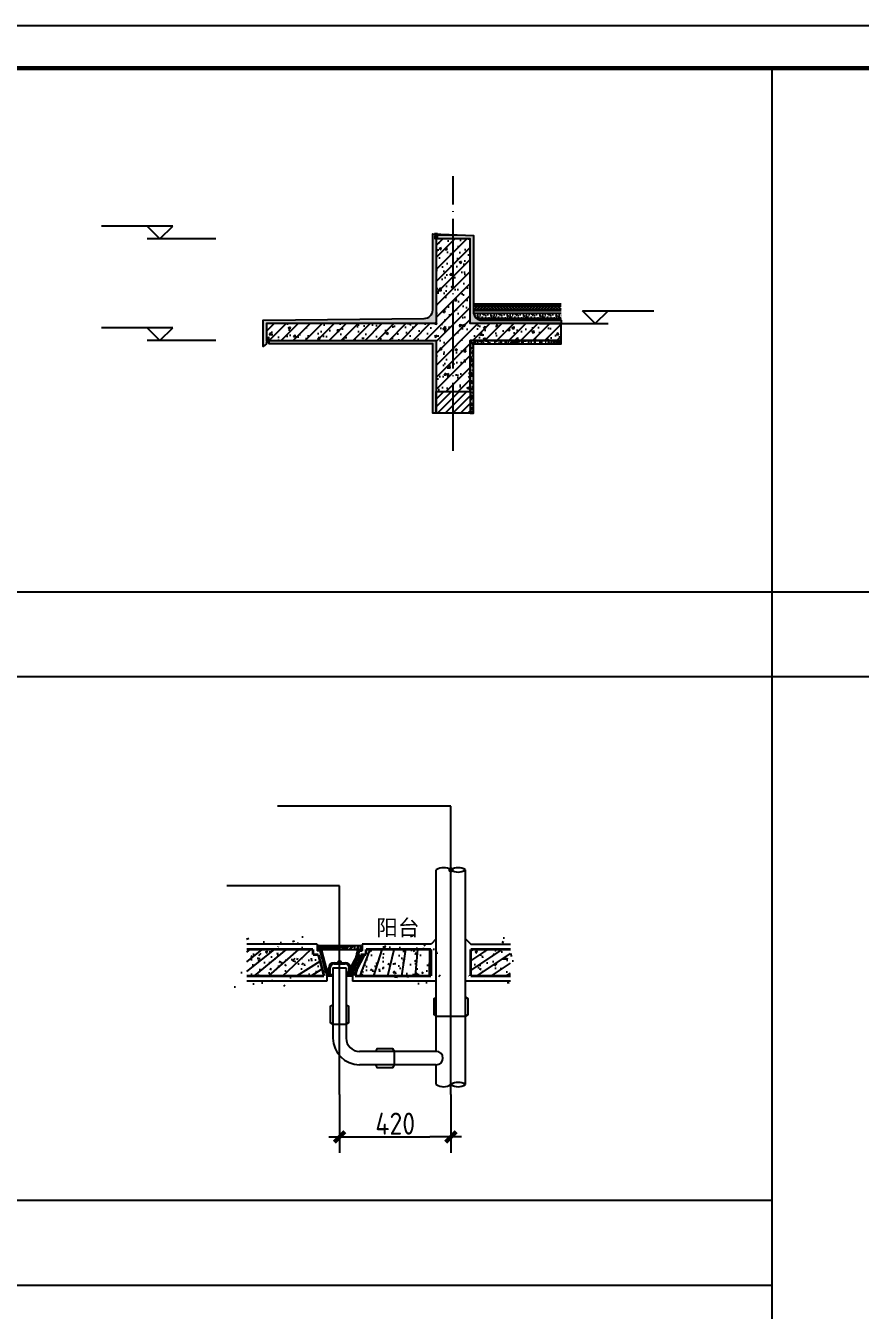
# Model space of a CAD drawing. Extents: x -737978 to 768813, y -372247 to 1140308.
# Drawn here: x -560960 to -556039, y -331386 to -323813 of the extents above; entities that cross this region are included whole.
import ezdxf

# ---------------------------------------------------------------- set-up
doc = ezdxf.new("R2010")
doc.units = 0
doc.header["$LTSCALE"] = 1000
doc.header["$MEASUREMENT"] = 0
doc.linetypes.add('DOTE', pattern=[2.4200000000000004, 2, -0.2, 0.02, -0.2])
doc.linetypes.add('HIDDEN', pattern=[9.524999999999999, 6.35, -3.175])
doc.layers.get('0').update_dxf_attribs({"linetype": 'CONTINUOUS'})
for name, color, linetype in [('0-SECT-剖面看线', 253, 'CONTINUOUS'), ('8', 8, 'CONTINUOUS'), ('A-FLOR-OUTL', 30, 'CONTINUOUS'), ('DIM_ELEV', 3, 'CONTINUOUS'), ('J-AXIS-轴线', 8, 'DOTE'), ('J-COLU-梁柱', 30, 'CONTINUOUS'), ('J-SECT-墙体', 7, 'CONTINUOUS'), ('PUB_DIM', 3, 'CONTINUOUS'), ('PUB_TITLE', 4, 'CONTINUOUS'), ('WALL', 9, 'CONTINUOUS'), ('图案填充', 8, 'CONTINUOUS'), ('填充', 8, 'CONTINUOUS'), ('墙体', 7, 'CONTINUOUS'), ('标注文字', 7, 'CONTINUOUS'), ('轴线', 8, 'DOTE')]:
    doc.layers.add(name, color=color, linetype=linetype)
doc.styles.get("Standard").update_dxf_attribs({"font": 'GBENOR', "bigfont": 'GBCBIG'})
pattern_1 = [(45, (523722305.1421083, 3082785928.7406), (-53.03300858899106, 53.03300858899107), [])]
pattern_2 = [(49.99999999999999, (523722305.1421083, 3082785928.7406), (215.178054780226, -18.82564049477853), [22.5, -247.5]), (355, (523722305.1421083, 3082785928.7406), (-41.6254000839, 225.6576401100035), [18, -198]), (100.4514, (523722323.0736123, 3082785927.171798), (173.5528145142065, 206.8318626182861), [19.12205699999971, -210.3426335999973]), (46.18420000000002, (523722305.1421083, 3082785988.7406), (320.1723145876933, -49.65570429870542), [33.74999999999991, -371.2499999999993]), (96.63559999999998, (523722331.8231317, 3082785984.602608), (280.398811664611, 292.2353612701326), [28.68308639999967, -315.5138999999954]), (351.1842, (523722305.1421083, 3082785988.7406), (280.3985835400881, 292.2355802775974), [27, -297]), (21, (523722335.1421083, 3082785973.7406), (179.0721156355385, -120.7856671996016), [22.5, -247.5]), (326.0000000000001, (523722335.1421083, 3082785973.7406), (72.99459957647451, 217.5450135140559), [18, -198]), (71.4514, (523722350.0647781, 3082785963.675118), (252.066788574447, 96.75914901298572), [19.12205700000001, -210.3426336]), (37.50000000000001, (523722305.1421083, 3082785928.7406), (3.647956595187201, 99.86815614939346), [0, -195.6, 0, -201, 0, -198.75]), (7.499999999999999, (523722305.1421083, 3082785928.7406), (78.92086123264458, 118.3235135647081), [0, -114.6, 0, -191.1, 0, -75.75]), (327.5, (523722238.2421083, 3082785928.7406), (160.1467308517227, -6.76646152031394), [0, -75, 0, -234, 0, -310.5]), (317.5, (523722208.2421083, 3082785928.7406), (174.9558508027159, 30.03149469969529), [0, -97.5, 0, -155.4, 0, -220.5])]
pattern_3 = [(0, (529229598.2783043, 3083826195.613669), (0, 37.5), []), (0, (529229598.2783043, 3083826200.301169), (0, 37.5), []), (0, (529229598.2783043, 3083826204.988669), (0, 37.5), [])]

# ---------------------------------------------------------------- blocks, each defined once
blk = doc.blocks.new('_ArchTick')
at = {"color": 0, "linetype": 'ByBlock', "const_width": 0.4}
blk.add_lwpolyline([(-0.5, -0.5), (0.5, 0.5)], dxfattribs=at)
blk = doc.blocks.new('121e')
at = {"layer": '图案填充'}
h = blk.add_hatch(dxfattribs=at)
h.set_pattern_fill('ANSI31,_O', color=8, scale=600)
h.set_pattern_definition(pattern_1)
h.paths.add_polyline_path([(528416355.1421083, 3081768264.9906), (528416305.1421083, 3081768264.9906), (528416305.1421083, 3081768314.9906), (528415680.1421083, 3081768314.9906), (528415680.1421083, 3081768064.9906), (528416408.7319468, 3081768064.9906)])
h = blk.add_hatch(dxfattribs=at)
h.set_pattern_fill('AR-CONC,_O', color=8, scale=30)
h.set_pattern_definition(pattern_2)
h.paths.add_polyline_path([(528416355.1421083, 3081768264.9906), (528416305.1421083, 3081768264.9906), (528416305.1421083, 3081768314.9906), (528415680.1421083, 3081768314.9906), (528415680.1421083, 3081768064.9906), (528416408.7319468, 3081768064.9906)])
for points in [[(528416355.1421083, 3081768352.4906), (528416342.6421083, 3081768352.4906), (528416342.6421083, 3081768302.4906), (528416370.9759181, 3081768302.4906), (528416370.9759181, 3081768314.9906), (528416355.1421083, 3081768314.9906)], [(528416755.1421083, 3081768352.4906), (528416767.6421083, 3081768352.4906), (528416767.6421083, 3081768302.4906), (528416739.3082985, 3081768302.4906), (528416739.3082985, 3081768314.9906), (528416755.1421083, 3081768314.9906)]]:
    blk.add_hatch(color=8, dxfattribs=at).paths.add_polyline_path(points)
h = blk.add_hatch(dxfattribs=at)
h.set_pattern_fill('PLAST', color=8, scale=150, angle=90, style=0)
h.set_pattern_definition([(90, (529229598.2783043, 3083826195.613669), (-37.5, 2.296136913416957e-15), []), (90, (529229593.5908043, 3083826195.613669), (-37.5, 2.296136913416957e-15), []), (90, (529229588.9033043, 3083826195.613669), (-37.5, 2.296136913416957e-15), [])])
h.paths.add_polyline_path([(528416355.1421083, 3081768352.4906), (528416355.1421083, 3081768314.9906), (528416755.1421083, 3081768314.9906), (528416755.1421083, 3081768352.4906)])
h = blk.add_hatch(dxfattribs=at)
h.set_pattern_fill('PLAST', color=8, scale=150, style=0)
h.set_pattern_definition(pattern_3)
h.paths.add_polyline_path([(528416383.4759181, 3081768304.136256), (528416383.4759181, 3081768314.9906), (528416370.9759181, 3081768314.9906), (528416370.9759181, 3081768302.4906), (528416434.6138512, 3081768064.9906), (528416492.6421083, 3081768064.9906), (528416492.6421083, 3081768077.4906), (528416444.2054386, 3081768077.4906)])
h = blk.add_hatch(dxfattribs=at)
h.set_pattern_fill('PLAST', color=8, scale=150, style=0)
h.set_pattern_definition(pattern_3)
h.paths.add_polyline_path([(528416666.0787779, 3081768077.4906), (528416617.6421083, 3081768077.4906), (528416617.6421083, 3081768064.9906), (528416675.6703653, 3081768064.9906), (528416739.3082985, 3081768302.4906), (528416739.3082985, 3081768314.9906), (528416726.8082985, 3081768314.9906), (528416726.8082985, 3081768304.136256)])
h = blk.add_hatch(dxfattribs=at)
h.set_pattern_fill('AR-CONC,_O', color=8, scale=30)
h.set_pattern_definition(pattern_2)
h.paths.add_polyline_path([(528416805.1421083, 3081768314.9906), (528416805.1421083, 3081768264.9906), (528416755.1421083, 3081768264.9906), (528416701.5522698, 3081768064.9906), (528417417.6421083, 3081768064.9906), (528417417.6421083, 3081768314.9906)])
h = blk.add_hatch(dxfattribs=at)
h.set_pattern_fill('ANSI31,_O', color=8, scale=600)
h.set_pattern_definition(pattern_1)
h.paths.add_polyline_path([(528416805.1421083, 3081768314.9906), (528416805.1421083, 3081768264.9906), (528416755.1421083, 3081768264.9906), (528416701.5522698, 3081768064.9906), (528417417.6421083, 3081768064.9906), (528417417.6421083, 3081768314.9906)])
h = blk.add_hatch(dxfattribs=at)
h.set_pattern_fill('ANSI31,_O', color=8, scale=600)
h.set_pattern_definition(pattern_1)
h.paths.add_polyline_path([(528418167.6421083, 3081768314.9906), (528417792.6421083, 3081768314.9906), (528417792.6421083, 3081768064.9906), (528418167.6421083, 3081768064.9906)])
h = blk.add_hatch(dxfattribs=at)
h.set_pattern_fill('AR-CONC,_O', color=8, scale=30)
h.set_pattern_definition(pattern_2)
h.paths.add_polyline_path([(528418167.6421083, 3081768314.9906), (528417792.6421083, 3081768314.9906), (528417792.6421083, 3081768064.9906), (528418167.6421083, 3081768064.9906)])
at = {"layer": 'PUB_DIM', "color": 3}
for p, q in [((528416555.1421083, 3081766946.719126), (528416555.1421083, 3081766396.719126)), ((528417605.1421083, 3081766946.719126), (528417605.1421083, 3081766396.719126)), ((528416455.1421083, 3081766546.719126), (528417406.0607435, 3081766546.719126)), ((528417705.1421083, 3081766546.719126), (528417406.0607435, 3081766546.719126))]:
    blk.add_line(p, q, dxfattribs=at)
at = {"layer": '墙体', "color": 2}
for p, q in [((528417467.6421083, 3081767352.4906), (528417467.6421083, 3081769064.9906)), ((528417742.6421083, 3081767039.9906), (528417742.6421083, 3081769064.9906)), ((528416492.6421083, 3081768139.9906), (528416492.6421083, 3081767477.4906)), ((528416492.6421083, 3081768139.9906), (528416617.6421083, 3081768139.9906)), ((528416617.6421083, 3081768139.9906), (528416617.6421083, 3081767477.4906)), ((528417467.6421083, 3081767352.4906), (528416742.6421083, 3081767352.4906)), ((528417467.6421083, 3081767227.4906), (528416742.6421083, 3081767227.4906)), ((528417467.6421083, 3081767039.9906), (528417467.6421083, 3081767227.4906))]:
    blk.add_line(p, q, dxfattribs=at)
at = {"layer": '墙体', "color": 3}
for p, q in [((528417467.6421083, 3081768415.140874), (528417417.4918343, 3081768364.9906)), ((528417742.6421083, 3081768415.140874), (528417792.7923822, 3081768364.9906)), ((528416342.6421083, 3081768364.9906), (528415680.1421083, 3081768364.9906)), ((528416342.6421083, 3081768364.9906), (528416342.6421083, 3081768302.4906)), ((528416370.9759181, 3081768302.4906), (528416342.6421083, 3081768302.4906)), ((528416739.3082985, 3081768302.4906), (528416767.6421083, 3081768302.4906)), ((528417417.4918343, 3081768364.9906), (528416767.6421083, 3081768364.9906)), ((528416767.6421083, 3081768364.9906), (528416767.6421083, 3081768302.4906)), ((528417792.7923822, 3081768364.9906), (528418167.6421083, 3081768364.9906)), ((528416434.6138512, 3081768064.9906), (528416434.6138512, 3081768014.9906)), ((528416675.6703653, 3081768064.9906), (528416675.6703653, 3081768014.9906)), ((528416434.6138512, 3081768014.9906), (528415680.1421083, 3081768014.9906)), ((528417467.6421083, 3081768014.9906), (528416675.6703653, 3081768014.9906)), ((528418167.6421083, 3081768014.9906), (528417742.6421083, 3081768014.9906))]:
    blk.add_line(p, q, dxfattribs=at)
at = {"layer": '墙体', "color": 6}
for p, q in [((528416355.1421083, 3081768352.4906), (528416355.1421083, 3081768314.9906)), ((528416355.1421083, 3081768352.4906), (528416755.1421083, 3081768352.4906)), ((528416355.1421083, 3081768314.9906), (528416755.1421083, 3081768314.9906)), ((528416370.9759181, 3081768302.4906), (528416370.9759181, 3081768314.9906)), ((528416370.9759181, 3081768302.4906), (528416434.6138512, 3081768064.9906)), ((528416383.4759181, 3081768304.136256), (528416383.4759181, 3081768314.9906)), ((528416383.4759181, 3081768304.136256), (528416444.2054386, 3081768077.4906)), ((528416726.8082985, 3081768304.136256), (528416666.0787779, 3081768077.4906)), ((528416739.3082985, 3081768302.4906), (528416675.6703653, 3081768064.9906)), ((528416726.8082985, 3081768304.136256), (528416726.8082985, 3081768314.9906)), ((528416739.3082985, 3081768302.4906), (528416739.3082985, 3081768314.9906)), ((528416755.1421083, 3081768352.4906), (528416755.1421083, 3081768314.9906)), ((528416434.6138512, 3081768064.9906), (528416492.6421083, 3081768064.9906)), ((528416444.2054386, 3081768077.4906), (528416492.6421083, 3081768077.4906)), ((528416617.6421083, 3081768077.4906), (528416666.0787779, 3081768077.4906)), ((528416617.6421083, 3081768064.9906), (528416675.6703653, 3081768064.9906))]:
    blk.add_line(p, q, dxfattribs=at)
at = {"layer": '墙体', "color": 4}
for p, q in [((528416502.6421083, 3081768189.9906), (528416607.6421083, 3081768189.9906)), ((528416502.6421083, 3081768177.4906), (528416607.6421083, 3081768177.4906)), ((528416452.6421083, 3081768077.4906), (528416452.6421083, 3081768139.9906)), ((528416465.1421083, 3081768077.4906), (528416465.1421083, 3081768139.9906)), ((528416645.1421083, 3081768077.4906), (528416645.1421083, 3081768139.9906)), ((528416657.6421083, 3081768077.4906), (528416657.6421083, 3081768139.9906))]:
    blk.add_line(p, q, dxfattribs=at)
at = {"layer": '墙体', "const_width": 25}
for points in [[(528416305.1421083, 3081768314.9906), (528415680.1421083, 3081768314.9906)], [(528416305.1421083, 3081768314.9906), (528416305.1421083, 3081768264.9906)], [(528416355.1421083, 3081768264.9906), (528416305.1421083, 3081768264.9906)], [(528416355.1421083, 3081768264.9906), (528416408.7319468, 3081768064.9906)], [(528416755.1421083, 3081768264.9906), (528416701.5522698, 3081768064.9906)], [(528416755.1421083, 3081768264.9906), (528416805.1421083, 3081768264.9906)], [(528416805.1421083, 3081768314.9906), (528416805.1421083, 3081768264.9906)], [(528417417.6421083, 3081768314.9906), (528416805.1421083, 3081768314.9906)], [(528417417.6421083, 3081768314.9906), (528417417.6421083, 3081768064.9906)], [(528417792.6421083, 3081768314.9906), (528417792.6421083, 3081768064.9906)], [(528418167.6421083, 3081768314.9906), (528417792.6421083, 3081768314.9906)], [(528416408.7319468, 3081768064.9906), (528415680.1421083, 3081768064.9906)], [(528417417.6421083, 3081768064.9906), (528416701.5522698, 3081768064.9906)], [(528418167.6421083, 3081768064.9906), (528417792.6421083, 3081768064.9906)]]:
    blk.add_lwpolyline(points, dxfattribs=at)
at = {"layer": '墙体', "color": 3}
for points in [[(528416492.6421083, 3081767789.9906), (528416467.6421083, 3081767774.9906), (528416467.6421083, 3081767624.9906), (528416492.6421083, 3081767609.9906), (528416617.6421083, 3081767609.9906), (528416642.6421083, 3081767624.9906), (528416642.6421083, 3081767774.9906), (528416617.6421083, 3081767789.9906)], [(528417467.6421083, 3081767864.9906), (528417442.6421083, 3081767849.9906), (528417442.6421083, 3081767699.9906), (528417467.6421083, 3081767684.9906), (528417742.6421083, 3081767684.9906), (528417767.6421083, 3081767699.9906), (528417767.6421083, 3081767849.9906), (528417742.6421083, 3081767864.9906)], [(528416892.6421083, 3081767227.4906), (528416907.6421083, 3081767202.4906), (528417057.6421083, 3081767202.4906), (528417072.6421083, 3081767227.4906), (528417072.6421083, 3081767352.4906), (528417057.6421083, 3081767377.4906), (528416907.6421083, 3081767377.4906), (528416892.6421083, 3081767352.4906)]]:
    blk.add_lwpolyline(points, dxfattribs=at)
at = {"layer": '墙体', "color": 2}
for centre, radius, start, end in [((528417536.3921083, 3081768956.826537), 128.1640625, 57.55960521310434, 122.4403947868957), ((528417673.8921083, 3081768956.826537), 128.1640625001228, 57.55960521310434, 122.4403947868957), ((528417673.8921083, 3081769173.154662), 128.1640625, 237.5596052131043, 302.4403947868957), ((528416742.6421083, 3081767477.4906), 250, 180, 270), ((528416742.6421083, 3081767477.4906), 125, 180, 270), ((528417467.6421083, 3081767289.9906), 62.5, 270, 90), ((528417673.8921083, 3081766931.826537), 128.1640625001228, 57.55960521310434, 122.4403947868957), ((528417536.3921083, 3081767148.154662), 128.1640625001228, 237.5596052131043, 302.4403947868957), ((528417673.8921083, 3081767148.154662), 128.1640625, 237.5596052131043, 302.4403947868957)]:
    blk.add_arc(centre, radius, start, end, dxfattribs=at)
at = {"layer": '墙体', "color": 4}
for centre, radius, start, end in [((528416502.6421083, 3081768139.9906), 50, 90, 180), ((528416502.6421083, 3081768139.9906), 37.5, 90, 180), ((528416607.6421083, 3081768139.9906), 50, 0, 90), ((528416607.6421083, 3081768139.9906), 37.5, 0, 90)]:
    blk.add_arc(centre, radius, start, end, dxfattribs=at)
at = {"layer": '标注文字'}
for p, q in [((528417605.1421083, 3081769664.9906), (528415968.1998743, 3081769664.9906)), ((528417605.1421083, 3081769064.9906), (528417605.1421083, 3081769664.9906)), ((528416555.1421083, 3081768914.9906), (528415491.5684867, 3081768914.9906)), ((528416555.1421083, 3081768189.9906), (528416555.1421083, 3081768914.9906))]:
    blk.add_line(p, q, dxfattribs=at)
at = {"layer": '标注文字', "const_width": 25}
for points in [[(528417592.6421083, 3081769064.9906, 1), (528417617.6421083, 3081769064.9906, 1)], [(528416542.6421083, 3081768189.9906, 1), (528416567.6421083, 3081768189.9906, 0.9999999999999999)]]:
    blk.add_lwpolyline(points, format="xyb", close=True, dxfattribs=at)
at = {"layer": '轴线', "linetype": 'HIDDEN', "ltscale": 0.4}
for p, q in [((528417605.1421083, 3081766946.719126), (528417605.1421083, 3081769389.9906)), ((528416555.1421083, 3081766946.719126), (528416555.1421083, 3081768489.9906))]:
    blk.add_line(p, q, dxfattribs=at)
at = {"layer": 'PUB_DIM', "color": 3, "xscale": 100, "yscale": 100, "zscale": 100, "rotation": 180}
blk.add_blockref('_ArchTick', (528416555.1421083, 3081766546.719126), dxfattribs=at)
at = {"layer": 'PUB_DIM', "color": 3, "xscale": 100, "yscale": 100, "zscale": 100}
blk.add_blockref('_ArchTick', (528417605.1421083, 3081766546.719126), dxfattribs=at)
at = {"layer": 'PUB_DIM', "color": 3, "insert": (528417080.1421083, 3081766671.719126), "char_height": 208, "attachment_point": 5}
blk.add_mtext('\\A1;420', dxfattribs=at)
at = {"layer": '标注文字', "insert": (528416899.6108093, 3081768430.025879), "char_height": 150, "attachment_point": 7}
blk.add_mtext('\\fￋￎￌﾣﾤ|b0|i0|c134|p66;阳台', dxfattribs=at)

msp = doc.modelspace()

# ---------------------------------------------------------------- hatches: boundary and pattern name
h = msp.add_hatch()
h.set_pattern_fill('AR-SAND', color=8, scale=10)
h.set_pattern_definition([(37.50000000000001, (-176618.4722374304, -207284.138249003), (-0.8000156479920251, 24.47066186646712), [0, -19.304, 0, -21.59, 0, -20.6375]), (7.499999999999999, (-176618.4722374304, -207284.138249003), (22.47616415690013, 35.84125502841771), [0, -10.414, 0, -17.399, 0, -6.6675]), (327.5, (-176634.0932374304, -207284.138249003), (39.5496185120729, 0.071859233927285), [0, -6.35, 0, -22.86, 0, -29.845]), (317.5, (-176634.0932374304, -207284.138249003), (38.17782262361487, 11.14646616286081), [0, -3.175, 0, -14.986, 0, -17.145])])
edge = h.paths.add_edge_path()
edge.add_line((-558560.107867491, -325199.2817085026), (-558560.107867491, -325038.822983236))
edge.add_line((-558560.107867491, -325038.822983236), (-558320.107867491, -325048.8229832359))
edge.add_line((-558320.107867491, -325048.8229832359), (-558320.107867491, -325498.822983236))
edge.add_arc((-558270.107867491, -325498.822983236), 50, 180, 270)
edge.add_line((-558270.107867491, -325548.822983236), (-557802.8773279726, -325548.822983236))
edge.add_line((-557802.8773279726, -325548.822983236), (-557802.8773279726, -325568.822983236))
edge.add_line((-557802.8773279726, -325568.822983236), (-558340.107867491, -325568.822983236))
edge.add_line((-558340.107867491, -325568.822983236), (-558340.107867491, -325068.8229832359))
edge.add_line((-558340.107867491, -325068.8229832359), (-558540.107867491, -325068.822983236))
edge.add_line((-558540.107867491, -325068.822983236), (-558540.107867491, -325199.2817085026))
edge.add_line((-558540.107867491, -325199.2817085026), (-558540.107867491, -325568.822983236))
edge.add_line((-558540.107867491, -325568.822983236), (-559540.107867491, -325568.822983236))
edge.add_line((-559540.107867491, -325568.822983236), (-559540.107867491, -325668.822983236))
edge.add_line((-559540.107867491, -325668.822983236), (-558540.107867491, -325668.822983236))
edge.add_line((-558540.107867491, -325668.822983236), (-558540.1166159336, -326096.3585685668))
edge.add_line((-558540.1166159336, -326096.3585685668), (-558560.1168981453, -326096.3585685668))
edge.add_line((-558560.1168981453, -326096.3585685668), (-558560.1084319144, -325688.822983236))
edge.add_line((-558560.1084319144, -325688.822983236), (-559525.1078674911, -325688.822983236))
edge.add_line((-559525.1078674911, -325688.822983236), (-559525.1078674911, -325678.8229832349))
edge.add_line((-559525.1078674911, -325678.8229832349), (-559540.1078674911, -325678.8229832349))
edge.add_line((-559540.1078674911, -325678.8229832349), (-559540.1078674911, -325688.8229832255))
edge.add_line((-559540.1078674911, -325688.8229832255), (-559560.107867491, -325703.8229832349))
edge.add_line((-559560.107867491, -325703.8229832349), (-559560.107867491, -325688.822983236))
edge.add_line((-559560.107867491, -325688.822983236), (-559560.107867491, -325548.822983236))
edge.add_line((-559560.107867491, -325548.822983236), (-558610.107867491, -325538.822983236))
edge.add_arc((-558610.107867491, -325488.822983236), 50, 270, 360)
edge.add_line((-558560.107867491, -325488.822983236), (-558560.107867491, -325199.2817085026))
msp.add_hatch(color=253).paths.add_polyline_path([(-558533.9395348995, -325068.822983236), (-558546.2762000824, -325068.822983236), (-558546.2762000824, -325048.822983236), (-558533.9395348995, -325048.822983236)])
h = msp.add_hatch()
h.set_pattern_fill('AR-SAND', color=8, scale=10)
h.set_pattern_definition([(37.50000000000001, (-1304879.953933461, 315984.193961942), (-0.8000156479920251, 24.47066186646712), [0, -19.304, 0, -21.59, 0, -20.6375]), (7.499999999999999, (-1304879.953933461, 315984.193961942), (22.47616415690013, 35.84125502841771), [0, -10.414, 0, -17.399, 0, -6.6675]), (327.5, (-1304895.574933461, 315984.193961942), (39.5496185120729, 0.071859233927285), [0, -6.35, 0, -22.86, 0, -29.845]), (317.5, (-1304895.574933461, 315984.193961942), (38.17782262361487, 11.14646616286081), [0, -3.175, 0, -14.986, 0, -17.145])])
h.paths.add_polyline_path([(-557802.8773279726, -325668.822983236), (-558340.1163337219, -325668.822983236), (-558340.1166159336, -326096.3585685668), (-558320.1163337219, -326096.3585685668), (-558320.1163337219, -325688.822983236), (-557802.8773279726, -325688.822983236)])
at = {"layer": '8'}
h = msp.add_hatch(dxfattribs=at)
h.set_pattern_fill('钢筋混凝土', color=256, scale=20, style=0)
h.set_pattern_definition([(45, (-1301525.821318317, 315784.5263796197), (-35.35533905932737, 35.35533905932738), []), (49.99999999999999, (-1301525.821318317, 315784.5263796197), (143.4520365201507, -12.55042699651902), [15, -165]), (355, (-1301525.821318317, 315784.5263796197), (-27.7502667226, 150.4384267400024), [12, -132]), (100.4514, (-1301513.866982317, 315783.4805116197), (115.7018763428043, 137.8879084121907), [12.748038, -140.2284224]), (46.18420000000002, (-1301525.821318317, 315824.5263796197), (213.4482097251289, -33.10380286580362), [22.49999999999994, -247.4999999999995]), (96.6356, (-1301508.033969317, 315821.7677182197), (186.9325411097407, 194.8235741800883), [19.1220576, -210.3426]), (351.1842, (-1301525.821318317, 315824.5263796197), (186.9323890267254, 194.8237201850649), [18, -198]), (21, (-1301505.821318317, 315814.5263796197), (119.3814104236923, -80.52377813306776), [15, -165]), (326.0000000000001, (-1301505.821318317, 315814.5263796197), (48.66306638431634, 145.0300090093706), [12, -132]), (71.4514, (-1301495.872871717, 315807.8160584197), (168.044525716298, 64.50609934199048), [12.748038, -140.2284224]), (37.50000000000001, (-1301525.821318317, 315784.5263796197), (2.431971063458134, 66.5787707662623), [0, -130.4, 0, -134, 0, -132.5]), (7.499999999999999, (-1301525.821318317, 315784.5263796197), (52.61390748842972, 78.88234237647205), [0, -76.39999999999999, 0, -127.4, 0, -50.5]), (327.5, (-1301570.421318317, 315784.5263796197), (106.7644872344818, -4.510974346875951), [0, -50, 0, -156, 0, -207]), (317.5, (-1301590.421318317, 315784.5263796197), (116.6372338684772, 20.02099646646354), [0, -65, 0, -103.6, 0, -147])])
h.paths.add_polyline_path([(-558340.107867491, -325568.822983236), (-558340.107867491, -325068.8229832359), (-558540.107867491, -325068.822983236), (-558540.107867491, -325218.822983236), (-558540.107867491, -325568.822983236), (-559540.107867491, -325568.822983236), (-559540.107867491, -325668.822983236), (-558540.107867491, -325668.822983236), (-558540.1163337219, -325968.822983236), (-558340.1163337219, -325968.822983236), (-558340.1163337219, -325668.822983236), (-558340.107867491, -325668.822983236), (-557802.8773279726, -325668.822983236), (-557802.8773279726, -325568.822983236)])
at = {"layer": 'WALL'}
h = msp.add_hatch(dxfattribs=at)
h.set_pattern_fill('ANSI31', color=256, scale=20, angle=6.862432488000245e-06)
h.set_pattern_definition([(45.0000068624325, (-1301625.821318317, 315834.5263796197), (-22.45064299163174, 22.4506376137137), [])])
h.paths.add_polyline_path([(-558540.1163337219, -325968.822983236), (-558340.1163337219, -325968.822983236), (-558339.9238506929, -326096.3585685668), (-558539.9238506929, -326096.3585685668)])
at = {"layer": '填充'}
h = msp.add_hatch(dxfattribs=at)
h.set_pattern_fill('ANSI37', color=256, scale=8, style=0)
h.set_pattern_definition([(45, (-1301625.821318317, 315834.5263796197), (-8.980256121069152, 8.980256121069154), []), (135, (-1301625.821318317, 315834.5263796197), (-8.980256121069154, -8.980256121069152), [])])
h.paths.add_polyline_path([(-558320.107867491, -325463.822983236), (-558320.107867491, -325493.822983236), (-557802.8773279726, -325493.822983236), (-557802.8773279726, -325463.822983236)])
h = msp.add_hatch(dxfattribs=at)
h.set_pattern_fill('加气混凝土', color=256, scale=8, style=0)
h.set_pattern_definition([(0, (-1301597.501318317, 315805.2463796196), (48, 96), [0, -96]), (0, (-1301653.661318317, 315792.2863796197), (48, 96), [0, -96]), (0, (-1301622.461318317, 315791.3263796197), (48, 96), [0, -96]), (0, (-1301588.381318317, 315819.6463796197), (48, 96), [0, -96]), (0, (-1301628.221318317, 315786.5263796197), (48, 96), [0, -96]), (0, (-1301578.781318317, 315880.1263796196), (48, 96), [0, -96]), (0, (-1301608.061318317, 315872.4463796197), (48, 96), [0, -96]), (0, (-1301592.701318317, 315860.4463796197), (48, 96), [0, -96]), (0, (-1301670.941318317, 315858.5263796197), (48, 96), [0, -96]), (0, (-1301623.901318317, 315854.2063796197), (48, 96), [0, -96]), (0, (-1301642.141318317, 315829.7263796196), (48, 96), [0, -96]), (0, (-1301641.181318317, 315793.7263796196), (48, 96), [0, -96]), (0, (-1301605.181318317, 315789.8863796197), (48, 96), [0, -96]), (0, (-1301578.781318317, 315832.1263796196), (48, 96), [0, -96]), (0, (-1301668.541318317, 315817.2463796196), (48, 96), [0, -96]), (0, (-1301660.381318317, 315833.5663796197), (48, 96), [0, -96]), (0, (-1301622.941318317, 315826.8463796196), (48, 96), [0, -96]), (0, (-1301636.381318317, 315812.9263796197), (48, 96), [0, -96]), (0, (-1301644.061318317, 315844.6063796196), (48, 96), [0, -96]), (0, (-1301632.061318317, 315880.6063796196), (48, 96), [0, -96]), (0, (-1301664.701318317, 315797.0863796197), (48, 96), [0, -96]), (0, (-1301611.901318317, 315860.9263796197), (48, 96), [0, -96]), (0, (-1301656.541318317, 315862.3663796196), (48, 96), [0, -96]), (0, (-1301664.221318317, 315874.8463796196), (48, 96), [0, -96]), (130.601294, (-1301584.678461037, 315850.0692365796), (-239.9999973489575, 288.0000012591627), [4.21464864, -1765.93776]), (18.4349488, (-1301591.535603757, 315851.8978080997), (239.9999991148912, 95.99999929171557), [4.3368384, -602.820464]), (90, (-1301591.535603757, 315847.7835226596), (48.00000000000001, 96), [4.11428544, -187.885704]), (161.565051, (-1301587.421318317, 315846.4120935397), (-240.0000012084172, 95.9999928435858), [4.3368384, -602.820464]), (53.1301023, (-1301587.421318317, 315846.4120935397), (48.00000009073922, 95.99999995463038), [4.5714288, -475.4285599999999]), (135, (-1301583.764175277, 315797.4978164196), (-48.0000058025829, 95.9999935032322), [3.8789856, -267.650016]), (45, (-1301589.249889837, 315797.4978164196), (47.99999969318032, 95.9999996126348), [3.8789856, -267.650016]), (135, (-1301586.507032557, 315794.7549524197), (-48.0000058025829, 95.9999935032322), [3.8789856, -267.650016]), (45, (-1301586.507032557, 315794.7549524197), (47.99999969318032, 95.9999996126348), [3.8789856, -267.650016]), (116.565051, (-1301629.935599917, 315861.9549514597), (-8.350877877205676e-06, 191.9999947765633), [5.111012159999986, -102.2202399999998]), (180, (-1301632.221311917, 315866.5263792996), (-47.99999999999999, 96), [5.48571456, -90.51428]), (63.43494880000001, (-1301639.992742317, 315861.9549514597), (4.345832564922603e-07, 191.9999990698138), [5.11101216, -102.22024]), (116.565051, (-1301637.707030317, 315857.3835226597), (-8.350877877205676e-06, 191.9999947765633), [5.111012159999986, -102.2202399999998]), (0, (-1301637.707030317, 315857.3835226597), (48, 96), [5.48571456, -90.51428]), (63.43494880000001, (-1301632.221311917, 315857.3835226597), (4.345832564922603e-07, 191.9999990698138), [5.11101216, -102.22024]), (107.102728, (-1301593.821318637, 315829.4978132196), (-143.9999944947927, 480.000000774423), [6.21781536, -2605.2644]), (143.972626, (-1301595.649890157, 315835.4406653797), (-911.9999884380944, 671.9999992394135), [6.21781536, -1299.5232]), (180, (-1301600.678461357, 315839.0978084197), (-47.99999999999999, 96), [5.94285696, -90.057136]), (36.02737329999999, (-1301611.649889517, 315835.4406653797), (911.9999932602543, 671.9999927555511), [6.217815359999987, -1299.523199999997]), (71.5650511, (-1301613.478461037, 315829.9549556197), (144.0000007392526, 479.9999991735664), [5.78245056, -601.374848]), (107.102728, (-1301611.649889517, 315824.0120948196), (-143.9999944947927, 480.000000774423), [6.21781536, -2605.2644]), (143.972626, (-1301606.621318317, 315820.3549556197), (-911.9999884380944, 671.9999992394135), [6.21781536, -1299.5232]), (0, (-1301606.621318317, 315820.3549556197), (48, 96), [5.94285696, -90.057136]), (36.02737329999999, (-1301600.678461357, 315820.3549556197), (911.9999932602543, 671.9999927555511), [6.217815359999987, -1299.523199999997]), (71.5650511, (-1301595.649890157, 315824.0120948196), (144.0000007392526, 479.9999991735664), [5.78245056, -601.374848]), (150.255118, (-1301592.907032877, 315874.2978077797), (-144.0000003408218, 95.99999881040311), [3.6856032, -770.291136]), (90, (-1301596.107032557, 315872.4692372197), (48.00000000000001, 96), [3.65714304, -188.34284]), (29.7448813, (-1301596.107032557, 315872.4692372197), (144.0000000848029, 95.9999995516514), [3.6856032, -770.291136]), (116.565051, (-1301615.307032557, 315806.1835220197), (-8.350877877205676e-06, 191.9999947765633), [5.111012159999986, -102.2202399999998]), (168.690067, (-1301617.592746477, 315810.7549556196), (-432.0000003204959, 95.99999759105742), [4.66196064, -974.34968]), (41.18592510000001, (-1301625.821318317, 315808.4692436196), (1199.999992729385, 1055.999990766147), [4.85949504, -2036.12832]), (90, (-1301625.821318317, 315803.8978100196), (48.00000000000001, 96), [4.5714288, -187.42856]), (138.814074, (-1301622.164175277, 315800.6978132197), (-1199.999978670434, 1056.000006725808), [4.85949504, -2036.12832]), (16.6992442, (-1301622.164175277, 315800.6978132197), (1583.999988082622, 479.9999949724904), [4.772712, -1999.766]), (60.9453959, (-1301617.592746477, 315802.0692404197), (47.9999998726201, 95.99999915083276), [4.70657376, -1972.05432]), (109.983106, (-1301655.535603117, 315846.4120935397), (-240.0000009039889, 671.9999982216034), [5.350720319999986, -2241.951599999993]), (155.556045, (-1301657.364172717, 315851.4406656997), (-624.0000023785692, 287.9999940164745), [5.52367776, -2314.42104]), (24.4439547, (-1301667.421315117, 315851.4406656997), (624.0000003112764, 287.9999986147842), [5.52367776, -2314.42104]), (70.01689340000001, (-1301669.249884717, 315846.4120935397), (240.0000007235429, 671.9999983329159), [5.35072032, -2241.9516]), (109.983106, (-1301667.421315117, 315841.3835223397), (-240.0000009039889, 671.9999982216034), [5.350720319999986, -2241.951599999993]), (160.016893, (-1301662.392739117, 315839.5549508196), (-240.0000001410607, 95.9999956266679), [5.35072032, -1118.3004]), (19.9831065, (-1301662.392739117, 315839.5549508196), (239.9999986823054, 95.99999984768446), [5.35072032, -1118.3004]), (70.01689340000001, (-1301657.364172717, 315841.3835223397), (240.0000007235429, 671.9999983329159), [5.35072032, -2241.9516]), (122.005383, (-1301619.878461357, 315837.7263792997), (-48.0000064418352, 95.99999509932579), [4.31267712, -901.3494400000001]), (18.4349488, (-1301626.278460717, 315840.0120941797), (239.9999991148912, 95.99999929171557), [4.3368384, -602.820464]), (90, (-1301626.278460717, 315835.8978077797), (48.00000000000001, 96), [4.11428544, -187.885704]), (161.565051, (-1301622.164175277, 315834.5263796197), (-240.0000012084172, 95.9999928435858), [4.3368384, -602.820464]), (54.46232220000002, (-1301622.164175277, 315834.5263796197), (335.9999995131615, 479.9999992809705), [3.9324912, -1647.71384]), (116.565051, (-1301647.764172717, 315814.4120948197), (-8.350877877205676e-06, 191.9999947765633), [5.111012159999986, -102.2202399999998]), (180, (-1301650.049884717, 315818.9835284197), (-47.99999999999999, 96), [5.0285712, -90.971424]), (59.0362434, (-1301657.821315117, 315814.4120948197), (48.00000015624504, 95.99999953404439), [5.331156479999986, -1114.211519999996]), (120.963756, (-1301655.078460717, 315809.8406708197), (-48.0000065596743, 95.99999559145596), [5.33115648, -1114.21152]), (0, (-1301655.078460717, 315809.8406708197), (48, 96), [5.0285712, -90.971424]), (63.43494880000001, (-1301650.049884717, 315809.8406708197), (4.345832564922603e-07, 191.9999990698138), [5.11101216, -102.22024])])
h.paths.add_polyline_path([(-558319.0976623467, -325508.822983236, 0.183503419072274), (-558300.107867491, -325538.822983236), (-557802.8773279726, -325538.822983236), (-557802.8773279726, -325508.822983236)])

# ---------------------------------------------------------------- linework, layer by layer
at = {"const_width": 3}
for points in [[(-558549.5589031477, -325034.5129033963), (-558530.6568318342, -325034.5129033963)], [(-558540.107867491, -325034.5129033963), (-558540.107867491, -325063.1330630757)]]:
    msp.add_lwpolyline(points, dxfattribs=at)
at = {"color": 253}
msp.add_lwpolyline([(-558533.9395348995, -325068.822983236), (-558546.2762000824, -325068.822983236), (-558546.2762000824, -325048.822983236), (-558533.9395348995, -325048.822983236), (-558533.9395348995, -325068.822983236)], dxfattribs=at)
at = {"color": 253, "const_width": 6}
msp.add_lwpolyline([(-558540.107867491, -325048.822983236), (-558320.107867491, -325048.8229832359), (-558320.107867491, -325498.822983236, 0.4142135623730949), (-558270.107867491, -325548.822983236), (-557802.8773279726, -325548.822983236)], format="xyb", dxfattribs=at)
at = {"layer": '0-SECT-剖面看线'}
msp.add_lwpolyline([(-558560.107867491, -325199.2817085026), (-558560.107867491, -325038.822983236), (-558320.107867491, -325048.8229832359), (-558320.107867491, -325498.822983236, 0.4142135623730951), (-558270.107867491, -325548.822983236), (-557802.8773279726, -325548.822983236), (-557802.8773279726, -325568.822983236), (-558340.107867491, -325568.822983236), (-558340.107867491, -325068.8229832359), (-558540.107867491, -325068.822983236), (-558540.107867491, -325199.2817085026), (-558540.107867491, -325568.822983236), (-559540.107867491, -325568.822983236), (-559540.107867491, -325668.822983236), (-558540.107867491, -325668.822983236), (-558540.1166159336, -326096.3585685668), (-558560.1168981453, -326096.3585685668), (-558560.1084319144, -325688.822983236), (-559525.1078674911, -325688.822983236), (-559525.1078674911, -325678.8229832349), (-559540.1078674911, -325678.8229832349), (-559540.1078674911, -325688.8229832255), (-559560.107867491, -325703.8229832349), (-559560.107867491, -325688.822983236), (-559560.107867491, -325548.822983236), (-558610.107867491, -325538.822983236, 0.4142135623730951), (-558560.107867491, -325488.822983236)], format="xyb", close=True, dxfattribs=at)
msp.add_lwpolyline([(-557802.8773279726, -325668.822983236), (-558340.1163337219, -325668.822983236), (-558340.1166159336, -326096.3585685668), (-558320.1163337219, -326096.3585685668), (-558320.1163337219, -325688.822983236), (-557802.8773279726, -325688.822983236)], close=True, dxfattribs=at)
at = {"layer": 'DIM_ELEV'}
for p, q in [((-560092.8779961492, -324993.822983236), (-560513.355922011, -324993.822983236)), ((-560167.8779961492, -325068.822983236), (-560242.8779961492, -324993.822983236)), ((-560167.8779961492, -325068.822983236), (-560092.8779961492, -324993.822983236)), ((-559838.3785090337, -325068.822983236), (-560242.8779961492, -325068.822983236)), ((-557601.6038579005, -325568.822983236), (-557676.6038579005, -325493.822983236)), ((-557676.6038579005, -325493.822983236), (-557256.1259320388, -325493.822983236)), ((-557601.6038579005, -325568.822983236), (-557526.6038579005, -325493.822983236)), ((-557931.103345016, -325568.822983236), (-557526.6038579005, -325568.822983236)), ((-560092.8779961492, -325593.822983236), (-560513.355922011, -325593.822983236)), ((-560167.8779961492, -325668.822983236), (-560242.8779961492, -325593.822983236)), ((-560167.8779961492, -325668.822983236), (-560092.8779961492, -325593.822983236)), ((-559838.3785090337, -325668.822983236), (-560242.8779961492, -325668.822983236))]:
    msp.add_line(p, q, dxfattribs=at)
at = {"layer": 'J-AXIS-轴线', "ltscale": 0.2}
msp.add_lwpolyline([(-558440.1163337219, -326318.6556870108), (-558440.1163337219, -324699.6722439636)], dxfattribs=at)
at = {"layer": 'J-COLU-梁柱'}
msp.add_lwpolyline([(-558340.107867491, -325568.822983236), (-558340.107867491, -325068.8229832359), (-558540.107867491, -325068.822983236), (-558540.107867491, -325218.822983236), (-558540.107867491, -325218.822983236), (-558540.107867491, -325568.822983236), (-559540.107867491, -325568.822983236), (-559540.107867491, -325668.822983236), (-558540.107867491, -325668.822983236), (-558540.107867491, -325668.822983236), (-558540.1163337219, -325968.822983236), (-558340.1163337219, -325968.822983236), (-558340.1163337219, -325668.822983236), (-558340.107867491, -325668.822983236), (-557802.8773279726, -325668.822983236), (-557802.8773279726, -325568.822983236)], close=True, dxfattribs=at)
at = {"layer": 'J-SECT-墙体'}
msp.add_lwpolyline([(-558540.1163337219, -325968.822983236), (-558340.1163337219, -325968.822983236), (-558339.9238506929, -326096.3585685668), (-558539.9238506929, -326096.3585685668)], close=True, dxfattribs=at)
at = {"layer": 'PUB_TITLE'}
msp.add_lwpolyline([(-566186.3220444472, -338662.6994628903), (-545161.3220444472, -338662.6994628903), (-545161.3220444472, -323812.6994628903), (-566186.3220444472, -323812.6994628903)], close=True, dxfattribs=at)
at = {"layer": 'PUB_TITLE', "const_width": 25}
msp.add_lwpolyline([(-565561.3220444472, -338412.6994628903), (-545411.3220444472, -338412.6994628903), (-545411.3220444472, -324062.6994628903), (-565561.3220444472, -324062.6994628903)], close=True, dxfattribs=at)
at = {"layer": 'PUB_TITLE'}
for points in [[(-556561.3220444472, -324062.6994628903), (-556561.3220444472, -338412.6994628903)], [(-565561.3220444472, -327150.1994628903), (-547561.6233613507, -327150.1994628903)], [(-565561.3220444472, -327650.1994628903), (-547561.6233613507, -327650.1994628903)], [(-565561.3220444472, -330737.6994628903), (-556561.472702899, -330737.6994628903)], [(-565561.3220444472, -331237.6994628903), (-556561.472702899, -331237.6994628903)]]:
    msp.add_lwpolyline(points, dxfattribs=at)
at = {"layer": '填充'}
for points in [[(-557802.8773279726, -325453.822983236), (-558320.107867491, -325453.822983236)], [(-557802.8773279726, -325463.822983236), (-558320.107867491, -325463.822983236)], [(-557802.8773279726, -325493.822983236), (-558320.107867491, -325493.822983236)], [(-557802.8773279726, -325508.822983236), (-558319.0976623467, -325508.822983236)], [(-557802.8773279726, -325538.822983236), (-558300.107867491, -325538.822983236)]]:
    msp.add_lwpolyline(points, dxfattribs=at)

# ---------------------------------------------------------------- block references
at = {"layer": 'A-FLOR-OUTL', "xscale": 0.625, "yscale": 0.625, "zscale": 0.625}
msp.add_blockref('121e', (-330819456.0173175, -1926434455.430615), dxfattribs=at)

doc.saveas('drawing.dxf')
